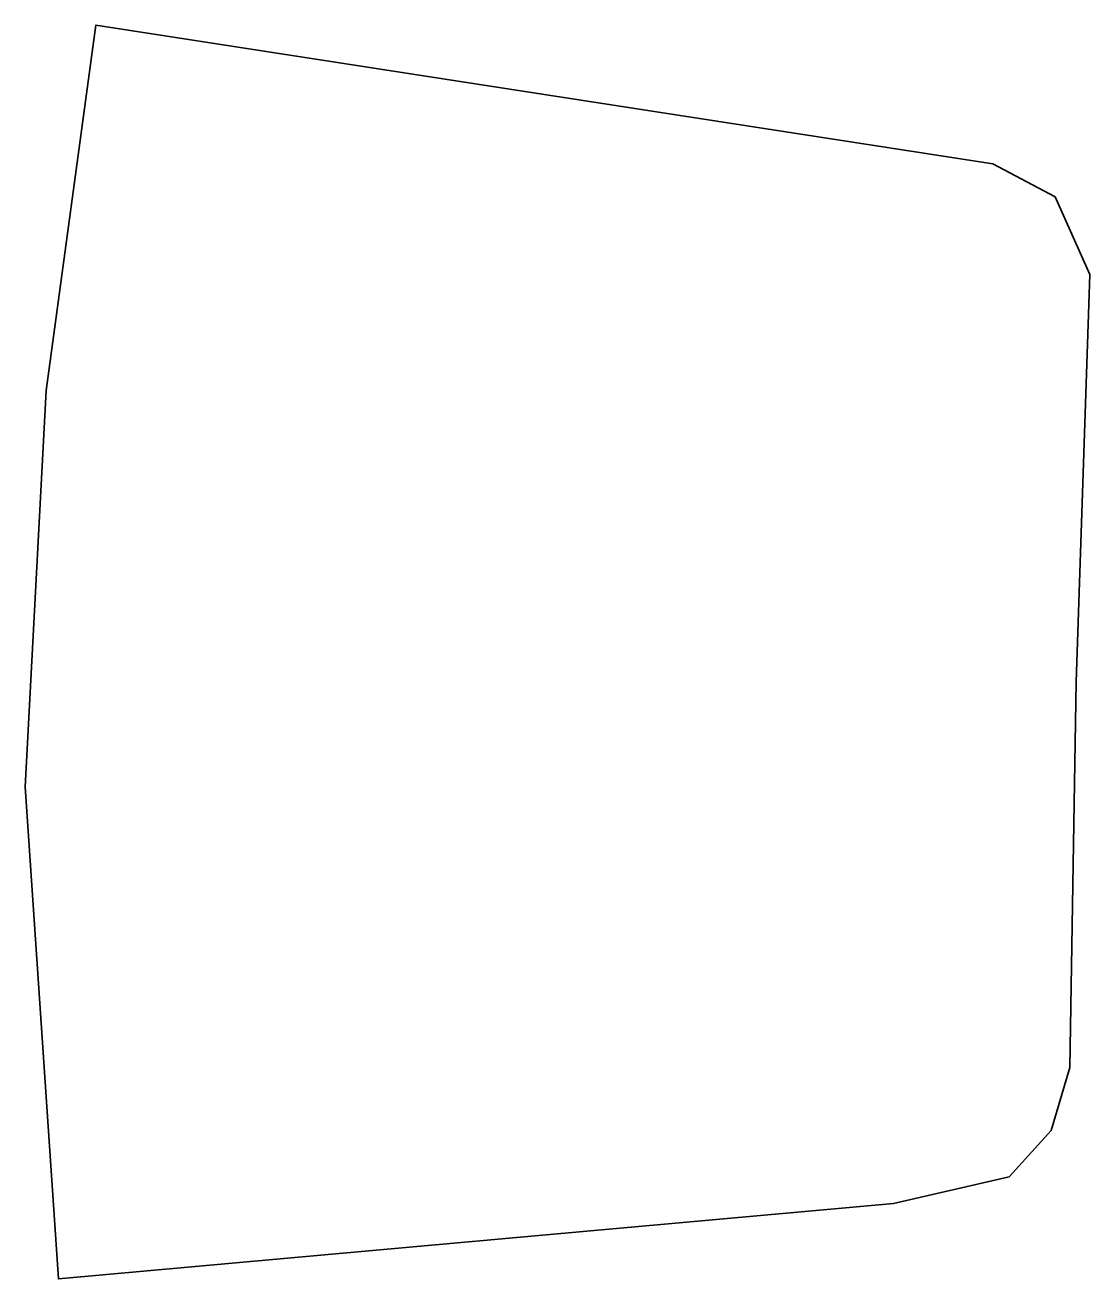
# Model space of a CAD drawing. Extents: x 0 to 2423, y -2854 to 0.
import ezdxf

# ---------------------------------------------------------------- set-up
doc = ezdxf.new("R2010")
doc.units = 0
doc.linetypes.add('Solid', pattern=[0])

msp = doc.modelspace()

# ---------------------------------------------------------------- linework, layer by layer
at = {"color": 0, "linetype": 'Solid', "lineweight": 35}
msp.add_lwpolyline([(2377, -2373), (2335, -2516), (2239, -2622), (1976, -2682), (76, -2854), (0, -1734), (48, -832), (161, 0), (2202, -316), (2344, -391), (2423, -568), (2392, -1495), (2377, -2373)], close=True, dxfattribs=at)

doc.saveas('drawing.dxf')
